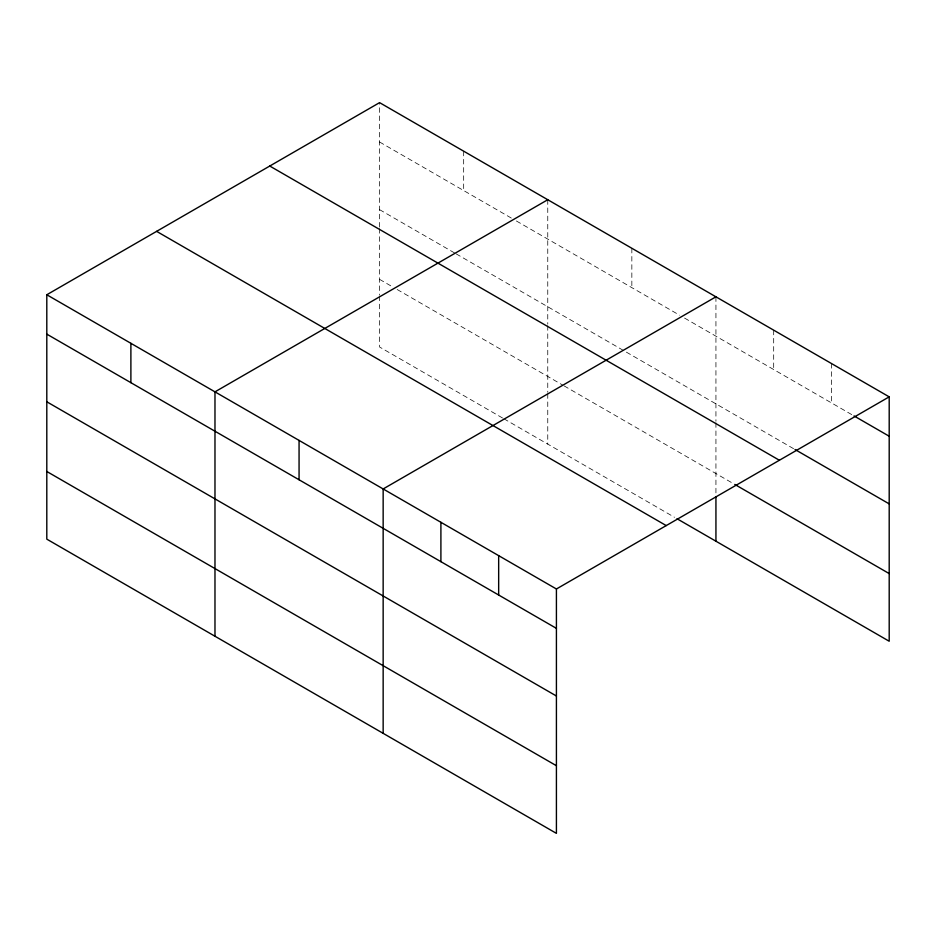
<?xml version="1.0" encoding="UTF-8"?>
<svg xmlns="http://www.w3.org/2000/svg" width="936" height="936" viewBox="0 0 936 936"><rect width="100%" height="100%" fill="white"/><g stroke="black" fill="none" stroke-linecap="round" stroke-linejoin="round"><path stroke-width="0.7" stroke-dasharray="4.68 3.51" d="M379.583 227.085L379.583 102.632M379.583 142.003L511.36 218.088M516.38 220.978L679.536 315.175M684.555 318.076L852.79 415.21M379.583 209.652L454.884 253.129M456.136 253.855L795.027 449.514M379.583 279.361L392.125 286.603M397.156 289.505L562.817 385.152M564.069 385.878L733.508 483.701M502.573 418.018L379.583 347.01L379.583 296.63M503.825 418.743L674.517 517.292M831.449 363.507L831.449 402.878M773.686 330.162L773.686 369.533M715.935 296.817L715.935 421.27M715.935 422.721L715.935 495.144M631.847 248.274L631.847 287.644M547.759 199.731L547.759 324.172M547.759 325.634L547.759 392.289M547.759 393.728L547.759 444.109M463.671 151.176L463.671 190.546M379.583 228.536L379.583 295.191"/><path stroke-width="1.4" d="M677.02 518.743L889.2 641.242L889.2 396.852L379.583 102.632L46.8 294.758L46.8 539.148L556.417 833.368L556.417 588.99L46.8 294.758M547.759 199.731L214.976 391.856L214.976 636.234M715.935 296.817L383.152 488.955L383.152 733.333M556.417 588.99L889.2 396.852M854.042 415.935L889.2 436.235M795.027 449.514L889.2 503.884M269.767 166.035L779.384 460.255M734.76 484.427L889.2 573.581M156.616 231.356L666.233 525.587M46.8 334.129L556.417 628.36M46.8 401.79L556.417 696.01M46.8 471.487L556.417 765.718M715.935 496.583L715.935 541.207M498.666 555.645L498.666 595.015M440.903 522.3L440.903 561.67M299.064 440.4L299.064 479.77M130.888 343.313L130.888 382.684"/></g></svg>
